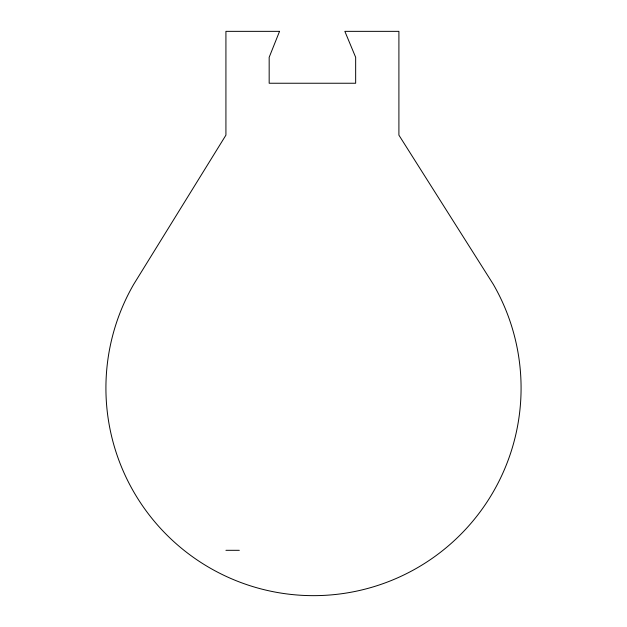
<?xml version="1.0" encoding="UTF-8"?>
<svg xmlns="http://www.w3.org/2000/svg" width="627" height="627" viewBox="0 0 627 627"><rect width="100%" height="100%" fill="white"/><g stroke="black" fill="none" stroke-linecap="round" stroke-linejoin="round"><path stroke-width="0.94" d="M225.924 550.31L239.326 550.31M279.548 31.35L269.171 57.3L269.171 83.242L355.658 83.242L355.658 57.3L344.85 31.35L398.905 31.35L398.905 135.142L493.237 284.219A207.584 207.584 0 0 1 313.571 595.65A207.584 207.584 0 0 1 133.692 284.337L225.924 135.142L225.924 31.35L279.548 31.35"/></g></svg>
